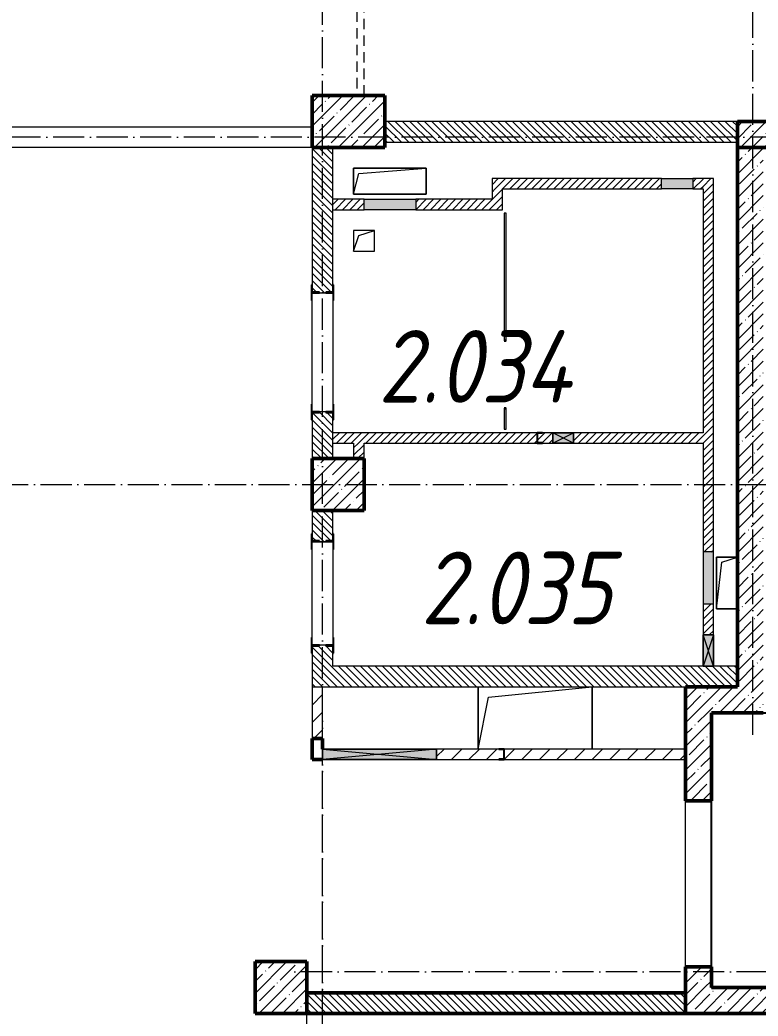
# Model space of a CAD drawing. Header units: millimetres. Extents: x -12989 to 629078, y -109036 to 555275.
# Drawn here: x 606999 to 614118, y 137590 to 147195 of the extents above; entities that cross this region are included whole.
import ezdxf

# ---------------------------------------------------------------- set-up
doc = ezdxf.new("R2010")
doc.units = ezdxf.units.MM
doc.linetypes.add('200_ШТРИХ_ш1п0_6_', pattern=[160, 100, -60])
doc.linetypes.add('50_200_ШТРИХ_1Т_ш5_п1_п1_', pattern=[700, 500, -100, 0, -100])
for name, color, linetype, lineweight in [('A-DETL-____-OTLN-3', 7, '200_ШТРИХ_ш1п0_6_', 9), ('A-DETL-GENF-OTLN', 7, 'Continuous', 9), ('A-DOOR-OPNG-MCUT', 7, 'Continuous', 35), ('A-FLOR-____-OTLN', 7, 'Continuous', 9), ('A-GENM-____-MCUT', 7, 'Continuous', 25), ('A-GENM-____-OTLN', 7, 'Continuous', 9), ('A-GENM-____-OTLN-1', 7, 'Continuous', 25), ('A-GLAZ-____-OTLN', 7, 'Continuous', 9), ('A-WALL-____-MCUT', 7, 'Continuous', 13), ('A-WALL-____-MCUT-1', 7, 'Continuous', 9), ('A-WALL-____-MCUT-2', 7, 'Continuous', 50), ('A-WALL-____-OTLN', 7, 'Continuous', 9), ('A-WALL-____-PATT-1', 7, 'Continuous', 9), ('A-WALL-FNSH-MCUT-1', 7, 'Continuous', 9), ('I-WALL-____-OTLN', 7, 'Continuous', 9), ('S-COLS-____-MCUT', 7, 'Continuous', 50), ('S-COLS-____-OTLN', 7, 'Continuous', 9), ('S-GRID-____-OTLN-1', 7, '50_200_ШТРИХ_1Т_ш5_п1_п1_', 9), ('Марки помещений', 7, 'Continuous', 9)]:
    doc.layers.add(name, color=color, linetype=linetype, lineweight=lineweight)
doc.layers.add('A-DOOR-____-OTLN-1', color=7, linetype='Continuous', lineweight=9, true_color=0xffffff)
doc.styles.add('ISOCPEUR_I_2', font='isocpeui.ttf', dxfattribs={"width": 0.85, "height": 2.3})
pattern_1 = [(135, (516567.8, 90784.41), (-35.35534, -35.35534), [])]
pattern_2 = [(45, (516567.8, 90784.41), (-35.35534, 35.35534), [])]
pattern_3 = [(45, (-92950, -47081.04), (-114.04925, 114.04925), []), (45, (-92835.95, -47081.04), (-114.04925, 114.04925), [201.613, -40.323, 3.353, -36.97])]
pattern_4 = [(45, (516567.8, 90784.41), (-84.85281, 84.85281), [])]
pattern_5 = [(45, (516567.8, 90784.41), (-114.04925, 114.04925), []), (45, (516681.85, 90784.41), (-114.04925, 114.04925), [201.612, -40.322, 3.353, -36.97])]

# ---------------------------------------------------------------- blocks, each defined once
blk = doc.blocks.new('BSC_Колонна _Прямоугольная - 500х700-V110-АР1_План отверстий 2 этажа в осях 1-64_Ю-ЯЯ')
at = {"layer": 'S-COLS-____-OTLN'}
h = blk.add_hatch(dxfattribs=at)
h.set_pattern_fill('FP_123', color=256, style=0, pattern_type=2)
h.set_pattern_definition([(315, (-55431.04, 93600), (114.04925, 114.04925), []), (315, (-55431.04, 93485.95), (114.04925, 114.04925), [201.613, -40.323, 3.353, -36.97])])
h.paths.add_polyline_path([(-250, 350), (-250, -350), (250, -350), (250, 350)], flags=0)
at = {"layer": 'S-COLS-____-MCUT'}
for p, q in [((250, 350), (-250, 350)), ((-250, 350), (-250, -350)), ((250, -350), (250, 350)), ((-250, -350), (250, -350))]:
    blk.add_line(p, q, dxfattribs=at)
blk = doc.blocks.new('BSC_Колонна _Прямоугольная - 500х500-V124-АР1_План отверстий 2 этажа в осях 1-64_Ю-ЯЯ')
at = {"layer": 'S-COLS-____-OTLN'}
h = blk.add_hatch(dxfattribs=at)
h.set_pattern_fill('FP_137', color=256, style=0, pattern_type=2)
h.set_pattern_definition(pattern_3)
h.paths.add_polyline_path([(-250, -250), (250, -250), (250, 250), (-250, 250)], flags=0)
at = {"layer": 'S-COLS-____-MCUT'}
for p, q in [((250, 250), (-250, 250)), ((-250, 250), (-250, -250)), ((250, -250), (250, 250)), ((-250, -250), (250, -250))]:
    blk.add_line(p, q, dxfattribs=at)
blk = doc.blocks.new('BSC_Колонна _Прямоугольная - 500х500-V147-АР1_План отверстий 2 этажа в осях 1-64_Ю-ЯЯ')
at = {"layer": 'S-COLS-____-OTLN'}
h = blk.add_hatch(dxfattribs=at)
h.set_pattern_fill('FP_160', color=256, style=0, pattern_type=2)
h.set_pattern_definition([(45, (-93500, -51931.04), (-114.04925, 114.04925), []), (45, (-93385.95, -51931.04), (-114.04925, 114.04925), [201.613, -40.323, 3.353, -36.97])])
h.paths.add_polyline_path([(-250, -250), (250, -250), (250, 250), (-250, 250)], flags=0)
at = {"layer": 'S-COLS-____-MCUT'}
for p, q in [((250, 250), (-250, 250)), ((-250, 250), (-250, -250)), ((250, -250), (250, 250)), ((-250, -250), (250, -250))]:
    blk.add_line(p, q, dxfattribs=at)
blk = doc.blocks.new('DOR_ДУ_распашная__1Ст_Прямоугольная_ШЕР - Вн_650х2100h_Кабинки С_у-19996353-АР1_План отверстий 2 этажа в осях 1-64_Ю-ЯЯ')
at = {"layer": 'A-DOOR-OPNG-MCUT'}
for p, q in [((-325, 10), (-325, -10)), ((325, -10), (325, 10))]:
    blk.add_line(p, q, dxfattribs=at)
blk = doc.blocks.new('154_Фахверк_СКБ_Швеллер - Тип_100_3960-28318856-АР1_План отверстий 2 этажа в осях 1-64_Ю-ЯЯ')
at = {"layer": 'A-GENM-____-MCUT'}
for p, q in [((175, 50), (125, 50)), ((125, 50), (125, -50)), ((128, 47), (175, 47)), ((128, -47), (128, 47)), ((175, 47), (175, 50)), ((125, -50), (175, -50)), ((175, -47), (128, -47)), ((175, -50), (175, -47))]:
    blk.add_line(p, q, dxfattribs=at)
blk = doc.blocks.new('154_Фахверк_СКБ_Швеллер - Тип_100_3960-28331862-АР1_План отверстий 2 этажа в осях 1-64_Ю-ЯЯ')
at = {"layer": 'A-GENM-____-MCUT'}
for p, q in [((175, 50), (125, 50)), ((125, 50), (125, -50)), ((128, 47), (175, 47)), ((128, -47), (128, 47)), ((175, 47), (175, 50)), ((125, -50), (175, -50)), ((175, -47), (128, -47)), ((175, -50), (175, -47))]:
    blk.add_line(p, q, dxfattribs=at)
blk = doc.blocks.new('154_Стойка_СКБ_Уголок - СМ-2180_200-28268025-АР1_План отверстий 2 этажа в осях 1-64_Ю-ЯЯ')
at = {"layer": 'A-GENM-____-MCUT'}
for p, q in [((125, 156), (125, 81)), ((200, 156), (125, 156)), ((131, 81), (131, 150)), ((131, 150), (200, 150)), ((200, 150), (200, 156)), ((125, 81), (131, 81)), ((131, 19), (125, 19)), ((125, 19), (125, -56)), ((131, -50), (131, 19)), ((125, -56), (200, -56)), ((200, -50), (131, -50)), ((200, -56), (200, -50))]:
    blk.add_line(p, q, dxfattribs=at)
blk = doc.blocks.new('Стойка_Влож_Полоса боковая - Полоса-28213942-АР1_План отверстий 2 этажа в осях 1-64_Ю-ЯЯ')
at = {"layer": 'A-GENM-____-OTLN'}
for p, q in [((-5, 60), (0, 60)), ((-5, -60), (-5, 60)), ((0, -60), (-5, -60))]:
    blk.add_line(p, q, dxfattribs=at)
blk = doc.blocks.new('Стойка_Влож_Уголок_Опорный - Уголок-28213941-АР1_План отверстий 2 этажа в осях 1-64_Ю-ЯЯ')
at = {"layer": 'A-GENM-____-OTLN'}
for p, q in [((-212, -6), (-212, 0)), ((0, 0), (0, -6)), ((-212, -75), (-212, -6)), ((-212, -6), (-206, -6)), ((-212, -75), (-206, -75)), ((-6, -6), (0, -6)), ((-6, -75), (0, -75)), ((0, -6), (0, -75))]:
    blk.add_line(p, q, dxfattribs=at)
blk = doc.blocks.new('AR_Отверстие Ниша - Лючок-32401671-АР1_План отверстий 2 этажа в осях 1-64_Ю-ЯЯ')
at = {"layer": 'A-GLAZ-____-OTLN'}
blk.add_hatch(color=256, dxfattribs=at).paths.add_polyline_path([(250, -50), (250, 50), (-250, 50), (-250, -50)], flags=0)
for p, q in [((250, 50), (-250, 50)), ((-250, 50), (-250, -50)), ((250, -50), (250, 50)), ((-250, -50), (250, -50))]:
    blk.add_line(p, q, dxfattribs=at)
blk = doc.blocks.new('AR_Отверстие Ниша - Лючок-32401647-АР1_План отверстий 2 этажа в осях 1-64_Ю-ЯЯ')
at = {"layer": 'A-GLAZ-____-OTLN'}
blk.add_hatch(color=256, dxfattribs=at).paths.add_polyline_path([(150, 50), (-150, 50), (-150, -50), (150, -50)], flags=0)
for p, q in [((-150, 50), (150, 50)), ((-150, -50), (-150, 50)), ((150, 50), (150, -50)), ((150, -50), (-150, -50))]:
    blk.add_line(p, q, dxfattribs=at)
blk = doc.blocks.new('AR_Отверстие Ниша - Лючок-32401869-АР1_План отверстий 2 этажа в осях 1-64_Ю-ЯЯ')
at = {"layer": 'A-GLAZ-____-OTLN'}
blk.add_hatch(color=256, dxfattribs=at).paths.add_polyline_path([(250, 50), (-250, 50), (-250, -50), (250, -50)], flags=0)
for p, q in [((-250, 50), (250, 50)), ((-250, -50), (-250, 50)), ((250, 50), (250, -50)), ((250, -50), (-250, -50))]:
    blk.add_line(p, q, dxfattribs=at)
blk = doc.blocks.new('AR_Отверстие прямоугольное _в плите_ - AR_Отверстие прямоугольное _в плите_-30459207-АР1_План отверстий 2 этажа в осях 1-64_Ю-ЯЯ')
at = {"layer": 'A-GENM-____-OTLN'}
for p, q in [((100, 100), (-100, 100)), ((-100, 100), (-100, -100)), ((-50, 50), (100, 100)), ((100, -100), (100, 100)), ((-100, -100), (-50, 50)), ((-100, -100), (100, -100))]:
    blk.add_line(p, q, dxfattribs=at)
blk = doc.blocks.new('AR_Отверстие прямоугольное _в плите_ - AR_Отверстие прямоугольное _в плите_-30229458-АР1_План отверстий 2 этажа в осях 1-64_Ю-ЯЯ')
at = {"layer": 'A-GENM-____-OTLN'}
for p, q in [((100, 250), (-100, 250)), ((-100, 250), (-100, -250)), ((-100, -250), (-50, 200)), ((-50, 200), (100, 250)), ((-100, -250), (100, -250))]:
    blk.add_line(p, q, dxfattribs=at)
blk = doc.blocks.new('AR_Отверстие прямоугольное _в плите_ - AR_Отверстие прямоугольное _в плите_-30459221-АР1_План отверстий 2 этажа в осях 1-64_Ю-ЯЯ')
at = {"layer": 'A-GENM-____-OTLN'}
for p, q in [((350, 125), (-350, 125)), ((-350, 125), (-350, -125)), ((-300, 75), (350, 125)), ((350, -125), (350, 125)), ((-350, -125), (-300, 75)), ((-350, -125), (350, -125))]:
    blk.add_line(p, q, dxfattribs=at)
blk = doc.blocks.new('AR_Отверстие прямоугольное _в плите_ - AR_Отверстие прямоугольное _в плите_-30552682-АР1_План отверстий 2 этажа в осях 1-64_Ю-ЯЯ')
at = {"layer": 'A-GENM-____-OTLN'}
for p, q in [((-550, 300), (-550, -300)), ((-450, 200), (550, 300)), ((550, -300), (550, 300)), ((-550, -300), (-450, 200))]:
    blk.add_line(p, q, dxfattribs=at)
blk = doc.blocks.new('AR_Отверстие прямоугольное _в стене__БезПР - AR_Отверстие прямоугольное _в стене__БезПР-36427953-АР1_План отверстий 2 этажа в осях 1-64_Ю-ЯЯ')
at = {"layer": 'A-GLAZ-____-OTLN'}
blk.add_hatch(color=256, dxfattribs=at).paths.add_polyline_path([(100, 50), (-100, 50), (-100, -50), (100, -50)], flags=0)
at = {"layer": 'A-DETL-GENF-OTLN'}
for p, q in [((-100, -50), (-100, 50)), ((-100, 50), (100, 50)), ((100, 50), (-100, -50)), ((-100, 50), (100, -50)), ((100, 50), (-100, 50)), ((-100, 50), (-100, -50)), ((100, 50), (100, -50)), ((100, -50), (100, 50)), ((100, -50), (-100, -50)), ((-100, -50), (100, -50))]:
    blk.add_line(p, q, dxfattribs=at)
blk = doc.blocks.new('AR_Отверстие прямоугольное _в стене__БезПР - AR_Отверстие прямоугольное _в стене__БезПР-36789536-АР1_План отверстий 2 этажа в осях 1-64_Ю-ЯЯ')
at = {"layer": 'A-GLAZ-____-OTLN'}
blk.add_hatch(color=256, dxfattribs=at).paths.add_polyline_path([(150, 50), (-150, 50), (-150, -50), (150, -50)], flags=0)
at = {"layer": 'A-DETL-GENF-OTLN'}
for p, q in [((-150, -50), (-150, 50)), ((-150, 50), (150, 50)), ((150, 50), (-150, -50)), ((-150, 50), (150, -50)), ((150, 50), (-150, 50)), ((-150, 50), (-150, -50)), ((150, 50), (150, -50)), ((150, -50), (150, 50)), ((150, -50), (-150, -50)), ((-150, -50), (150, -50))]:
    blk.add_line(p, q, dxfattribs=at)
blk = doc.blocks.new('BSC_Колонна _Прямоугольная1 - 200х100 _металл_-V206-АР1_План отверстий 2 этажа в осях 1-64_Ю-ЯЯ')
at = {"layer": 'S-COLS-____-MCUT'}
for p, q in [((0, 50), (-100, 50)), ((-100, 50), (-100, -50)), ((100, -50), (100, 50)), ((-100, -50), (100, -50))]:
    blk.add_line(p, q, dxfattribs=at)
blk = doc.blocks.new('AR_Отверстие прямоугольное _в стене_ - AR_Отверстие прямоугольное _в стене__ОВ-36943067-АР1_План отверстий 2 этажа в осях 1-64_Ю-ЯЯ')
at = {"layer": 'A-GLAZ-____-OTLN'}
blk.add_hatch(color=256, dxfattribs=at).paths.add_polyline_path([(550, -50), (550, 50), (-550, 50), (-550, -50)], flags=0)
at = {"layer": 'A-DETL-GENF-OTLN'}
for p, q in [((-550, -50), (-550, 50)), ((-550, 50), (550, 50)), ((550, 50), (-550, -50)), ((-550, 50), (550, -50)), ((550, 50), (-550, 50)), ((-550, 50), (-550, -50)), ((550, 50), (550, -50)), ((550, -50), (550, 50)), ((550, -50), (-550, -50)), ((-550, -50), (550, -50))]:
    blk.add_line(p, q, dxfattribs=at)
blk = doc.blocks.new('BSC_Колонна _Прямоугольная - 500х500-V128-АР1_План отверстий 2 этажа в осях 1-64_А-ГГ')
at = {"layer": 'S-COLS-____-OTLN'}
h = blk.add_hatch(dxfattribs=at)
h.set_pattern_fill('FP_158', color=256, style=0, pattern_type=2)
h.set_pattern_definition(pattern_3)
h.paths.add_polyline_path([(-250, -250), (250, -250), (250, 250), (-250, 250)], flags=0)
at = {"layer": 'S-COLS-____-MCUT'}
for p, q in [((250, 250), (-250, 250)), ((-250, 250), (-250, -250)), ((250, -250), (250, 250)), ((-250, -250), (250, -250))]:
    blk.add_line(p, q, dxfattribs=at)
blk = doc.blocks.new('3эт')
at = {"layer": 'S-GRID-____-OTLN-1', "color": 251, "ltscale": 0.6, "true_color": 0x636466}
for p, q in [((377120.7, -46882.4), (377120.7, 4029.4)), ((381270.7, -37346.8), (381270.7, 4029.4)), ((387845.1, -31582.4), (279101.9, -31582.4)), ((352977.2, -34932.4), (387845.1, -34932.4)), ((377120.7, -91346.1), (377120.7, -36982.5)), ((387715.1, -39632.4), (376792, -39632.4)), ((387715.1, -39632.4), (376792, -39632.4))]:
    blk.add_line(p, q, dxfattribs=at)

msp = doc.modelspace()

# ---------------------------------------------------------------- hatches: boundary and pattern name
at = {"layer": 'A-WALL-____-PATT-1'}
h = msp.add_hatch(dxfattribs=at)
h.set_pattern_fill('FP_6', color=256, style=0, pattern_type=2)
h.set_pattern_definition(pattern_1)
h.paths.add_polyline_path([(613917.7976, 146015.4504), (613917.7976, 146215.4504), (610517.7976, 146215.4504), (610517.7976, 146015.4504), (611997.6526, 146015.4504)], flags=0)
h = msp.add_hatch(dxfattribs=at)
h.set_pattern_fill('FP_13', color=256, style=0, pattern_type=2)
h.set_pattern_definition(pattern_5)
h.paths.add_polyline_path([(617317.7976, 145965.4504), (617317.7976, 146215.4504), (613917.7976, 146215.4504), (613917.7976, 145965.4504), (615532.6539, 145965.4504)], flags=0)
h = msp.add_hatch(dxfattribs=at)
h.set_pattern_fill('FP_6', color=256, style=0, pattern_type=2)
h.set_pattern_definition(pattern_1)
h.paths.add_polyline_path([(610017.7976, 142965.4504), (610017.7976, 143409.4504), (609948.7976, 143409.4504), (609948.7976, 143415.4504), (609886.7976, 143415.4504), (609886.7976, 143409.4504), (609817.7976, 143409.4504), (609817.7976, 142965.4504)], flags=0)
h.paths.add_polyline_path([(609948.7976, 144565.4504), (609948.7976, 144571.4504), (610017.7976, 144571.4504), (610017.7976, 145965.4504), (609817.7976, 145965.4504), (609817.7976, 144571.4504), (609886.7976, 144571.4504), (609886.7976, 144565.4504)], flags=0)
h = msp.add_hatch(dxfattribs=at)
h.set_pattern_fill('FP_13', color=256, style=0, pattern_type=2)
h.set_pattern_definition(pattern_5)
h.paths.add_polyline_path([(614167.7976, 140765.4504), (614167.7976, 145965.4504), (613917.7976, 145965.4504), (613917.7976, 140765.4504)], flags=0)
h = msp.add_hatch(dxfattribs=at)
h.set_pattern_fill('FP_5', color=256, style=0, pattern_type=2)
h.set_pattern_definition(pattern_2)
h.paths.add_polyline_path([(613487.7976, 145565.4504), (613587.7976, 145565.4504), (613587.7976, 145665.4504), (613487.7976, 145665.4504), (613487.7976, 145660.2825)], flags=0)
h.paths.add_polyline_path([(611652.7976, 145565.4504), (613187.7976, 145565.4504), (613187.7976, 145665.4504), (611552.7976, 145665.4504), (611552.7976, 145565.4504)], flags=0)
h = msp.add_hatch(dxfattribs=at)
h.set_pattern_fill('FP_5', color=256, style=0, pattern_type=2)
h.set_pattern_definition(pattern_2)
h.paths.add_polyline_path([(613674.4643, 141265.4504), (613687.7976, 141265.4504), (613687.7976, 141565.4504), (613587.7976, 141565.4504), (613587.7976, 141265.4504), (613673.8441, 141265.4504)], flags=0)
h.paths.add_polyline_path([(613587.7976, 142065.4504), (613687.7976, 142065.4504), (613687.7976, 145665.4504), (613587.7976, 145665.4504), (613587.7976, 143115.4504)], flags=0)
h = msp.add_hatch(dxfattribs=at)
h.set_pattern_fill('FP_5', color=256, style=0, pattern_type=2)
h.set_pattern_definition(pattern_2)
h.paths.add_polyline_path([(611652.7976, 145365.4504), (611652.7976, 145565.4504), (611552.7976, 145565.4504), (611552.7976, 145365.4504)], flags=0)
h = msp.add_hatch(dxfattribs=at)
h.set_pattern_fill('FP_5', color=256, style=0, pattern_type=2)
h.set_pattern_definition(pattern_2)
h.paths.add_polyline_path([(610317.7976, 145365.4504), (610317.7976, 145465.4504), (610017.7976, 145465.4504), (610017.7976, 145365.4504)], flags=0)
h.paths.add_polyline_path([(611552.7976, 145365.4504), (611552.7976, 145465.4504), (610817.7976, 145465.4504), (610817.7976, 145365.4504)], flags=0)
h = msp.add_hatch(dxfattribs=at)
h.set_pattern_fill('FP_5', color=256, style=0, pattern_type=2)
h.set_pattern_definition(pattern_2)
h.paths.add_polyline_path([(612337.7976, 143115.4504), (613587.7976, 143115.4504), (613587.7976, 143215.4504), (612337.7976, 143215.4504), (612337.7976, 143177.2241)], flags=0)
h.paths.add_polyline_path([(610217.7976, 143115.4504), (611987.7976, 143115.4504), (611987.7976, 143215.4504), (610017.7976, 143215.4504), (610017.7976, 143115.4504)], flags=0)
h.paths.add_polyline_path([(612137.7976, 143115.4504), (612137.7976, 143215.4504), (612037.7976, 143215.4504), (612037.7976, 143212.4504), (611990.7976, 143212.4504), (611990.7976, 143118.4504), (612037.7976, 143118.4504), (612037.7976, 143115.4504)], flags=0)
h = msp.add_hatch(dxfattribs=at)
h.set_pattern_fill('FP_5', color=256, style=0, pattern_type=2)
h.set_pattern_definition(pattern_2)
h.paths.add_polyline_path([(610217.7976, 142965.4504), (610317.7976, 142965.4504), (610317.7976, 143115.4504), (610217.7976, 143115.4504)], flags=0)
h = msp.add_hatch(dxfattribs=at)
h.set_pattern_fill('FP_6', color=256, style=0, pattern_type=2)
h.set_pattern_definition(pattern_1)
h.paths.add_polyline_path([(610017.7976, 140765.4504), (610017.7976, 141159.4504), (609948.7976, 141159.4504), (609948.7976, 141165.4504), (609886.7976, 141165.4504), (609886.7976, 141159.4504), (609817.7976, 141159.4504), (609817.7976, 140765.4504)], flags=0)
h.paths.add_polyline_path([(609886.7976, 142165.4504), (609948.7976, 142165.4504), (609948.7976, 142171.4504), (610017.7976, 142171.4504), (610017.7976, 142465.4504), (609817.7976, 142465.4504), (609817.7976, 142171.4504), (609886.7976, 142171.4504)], flags=0)
h = msp.add_hatch(dxfattribs=at)
h.set_pattern_fill('FP_6', color=256, style=0, pattern_type=2)
h.set_pattern_definition(pattern_1)
h.paths.add_polyline_path([(611997.6526, 140765.4504), (613917.7976, 140765.4504), (613917.7976, 140965.4504), (610017.7976, 140965.4504), (610017.7976, 140765.4504)], flags=0)
h = msp.add_hatch(dxfattribs=at)
h.set_pattern_fill('FP_4', color=256, style=0, pattern_type=2)
h.set_pattern_definition(pattern_4)
h.paths.add_polyline_path([(609817.7976, 140265.4504), (609917.7976, 140265.4504), (609917.7976, 140765.4504), (609817.7976, 140765.4504)], flags=0)
h = msp.add_hatch(dxfattribs=at)
h.set_pattern_fill('FP_13', color=256, style=0, pattern_type=2)
h.set_pattern_definition(pattern_5)
h.paths.add_polyline_path([(614167.7976, 140515.4504), (614167.7976, 140765.4504), (613417.7976, 140765.4504), (613417.7976, 140515.4504), (613667.7976, 140515.4504)], flags=0)
h = msp.add_hatch(dxfattribs=at)
h.set_pattern_fill('FP_13', color=256, style=0, pattern_type=2)
h.set_pattern_definition(pattern_5)
h.paths.add_polyline_path([(613667.7976, 137865.4504), (613667.7976, 138065.4504), (613417.7976, 138065.4504), (613417.7976, 137865.4504)], flags=0)
h.paths.add_polyline_path([(613417.7976, 139665.4504), (613667.7976, 139665.4504), (613667.7976, 140515.4504), (613417.7976, 140515.4504)], flags=0)
h = msp.add_hatch(dxfattribs=at)
h.set_pattern_fill('FP_4', color=256, style=0, pattern_type=2)
h.set_pattern_definition(pattern_4)
h.paths.add_polyline_path([(613417.7976, 140065.4504), (613417.7976, 140165.4504), (611667.7976, 140165.4504), (611667.7976, 140065.4504), (611997.6526, 140065.4504)], flags=0)
h.paths.add_polyline_path([(611617.7976, 140065.4504), (611617.7976, 140068.4504), (611664.7976, 140068.4504), (611664.7976, 140162.4504), (611617.7976, 140162.4504), (611617.7976, 140165.4504), (611017.7976, 140165.4504), (611017.7976, 140065.4504)], flags=0)
h = msp.add_hatch(dxfattribs=at)
h.set_pattern_fill('FP_13', color=256, style=0, pattern_type=2)
h.set_pattern_definition(pattern_5)
h.paths.add_polyline_path([(617817.7976, 137615.4504), (617817.7976, 137865.4504), (613417.7976, 137865.4504), (613417.7976, 137615.4504), (617300.1546, 137615.4504)], flags=0)
h = msp.add_hatch(dxfattribs=at)
h.set_pattern_fill('FP_25', color=256, style=0, pattern_type=2)
h.set_pattern_definition(pattern_5)
h.paths.add_polyline_path([(617817.7976, 137615.4504), (617817.7976, 137865.4504), (613417.7976, 137865.4504), (613417.7976, 137615.4504), (617299.5724, 137615.4504)], flags=0)
h = msp.add_hatch(dxfattribs=at)
h.set_pattern_fill('FP_6', color=256, style=0, pattern_type=2)
h.set_pattern_definition(pattern_1)
h.paths.add_polyline_path([(613417.7976, 137615.4504), (613417.7976, 137815.4504), (609767.7976, 137815.4504), (609767.7976, 137615.4504), (611997.6526, 137615.4504)], flags=0)
h = msp.add_hatch(dxfattribs=at)
h.set_pattern_fill('FP_6', color=256, style=0, pattern_type=2)
h.set_pattern_definition(pattern_1)
h.paths.add_polyline_path([(613417.7976, 137615.4504), (613417.7976, 137815.4504), (609767.7976, 137815.4504), (609767.7976, 137615.4504), (611997.1796, 137615.4504)], flags=0)

# ---------------------------------------------------------------- linework, layer by layer
msp.add_lwpolyline([(613667.7976, 140515.4504), (617567.7976, 140515.4504), (617567.7976, 137865.4504), (613667.7976, 137865.4504)], close=True)
at = {"layer": 'A-DETL-____-OTLN-3'}
for p, q in [((610247.7976, 151915.4504), (610247.7976, 146465.4504)), ((610317.7976, 146465.4504), (610317.7976, 151915.4504))]:
    msp.add_line(p, q, dxfattribs=at)
at = {"layer": 'A-FLOR-____-OTLN'}
for p, q in [((610217.7976, 145765.4504), (610917.7976, 145765.4504)), ((610217.7976, 145515.4504), (610217.7976, 145765.4504)), ((610917.7976, 145765.4504), (610917.7976, 145515.4504)), ((610917.7976, 145515.4504), (610217.7976, 145515.4504)), ((613717.7976, 142015.4504), (613917.7976, 142015.4504)), ((613717.7976, 141515.4504), (613717.7976, 142015.4504)), ((613917.7976, 141515.4504), (613717.7976, 141515.4504)), ((611417.7976, 140165.4504), (611417.7976, 140765.4504)), ((612517.7976, 140765.4504), (612517.7976, 140165.4504)), ((609767.7976, 134265.4504), (609767.7976, 137615.4504)), ((609767.7976, 134265.4504), (609767.7976, 137615.4504))]:
    msp.add_line(p, q, dxfattribs=at)
at = {"layer": 'A-WALL-____-MCUT'}
for p, q in [((613917.7976, 146215.4504), (610517.7976, 146215.4504)), ((610517.7976, 146015.4504), (613917.7976, 146015.4504)), ((609817.7976, 145965.4504), (609817.7976, 144640.4504)), ((610017.7976, 144640.4504), (610017.7976, 145965.4504)), ((609886.7976, 144565.4504), (609948.7976, 144565.4504)), ((609948.7976, 143415.4504), (609886.7976, 143415.4504)), ((609817.7976, 143340.4504), (609817.7976, 142965.4504)), ((610017.7976, 142965.4504), (610017.7976, 143340.4504)), ((609817.7976, 142465.4504), (609817.7976, 142240.4504)), ((610017.7976, 142240.4504), (610017.7976, 142465.4504)), ((609886.7976, 142165.4504), (609948.7976, 142165.4504)), ((609948.7976, 141165.4504), (609886.7976, 141165.4504)), ((609817.7976, 141090.4504), (609817.7976, 140765.4504)), ((610017.7976, 140965.4504), (610017.7976, 141090.4504)), ((613587.7976, 140965.4504), (610017.7976, 140965.4504)), ((613917.7976, 140965.4504), (613687.7976, 140965.4504)), ((609817.7976, 140765.4504), (613417.7976, 140765.4504)), ((613417.7976, 137815.4504), (609767.7976, 137815.4504)), ((609767.7976, 137615.4504), (613417.7976, 137615.4504))]:
    msp.add_line(p, q, dxfattribs=at)
at = {"layer": 'A-WALL-____-MCUT-1'}
for p, q in [((613417.7976, 138065.4504), (613417.7976, 137615.4504)), ((617817.7976, 137865.4504), (613667.7976, 137865.4504)), ((613417.7976, 137615.4504), (617817.7976, 137615.4504))]:
    msp.add_line(p, q, dxfattribs=at)
at = {"layer": 'A-WALL-____-MCUT-2'}
for p, q in [((613917.7976, 146215.4504), (613917.7976, 140765.4504)), ((617317.7976, 146215.4504), (613917.7976, 146215.4504)), ((613917.7976, 145965.4504), (617317.7976, 145965.4504)), ((613417.7976, 140765.4504), (613417.7976, 139665.4504)), ((613917.7976, 140765.4504), (613417.7976, 140765.4504)), ((613667.7976, 139665.4504), (613667.7976, 140515.4504)), ((613667.7976, 140515.4504), (614167.7976, 140515.4504)), ((613417.7976, 139665.4504), (613667.7976, 139665.4504)), ((613667.7976, 138065.4504), (613417.7976, 138065.4504)), ((613417.7976, 138065.4504), (613417.7976, 137615.4504)), ((613667.7976, 137865.4504), (613667.7976, 138065.4504)), ((617817.7976, 137865.4504), (613667.7976, 137865.4504)), ((613417.7976, 137815.4504), (609767.7976, 137815.4504)), ((609767.7976, 137615.4504), (613417.7976, 137615.4504)), ((613417.7976, 137615.4504), (617817.7976, 137615.4504))]:
    msp.add_line(p, q, dxfattribs=at)
at = {"layer": 'A-WALL-____-OTLN'}
for p, q in [((613417.7976, 138065.4504), (613417.7976, 139665.4504)), ((613667.7976, 139665.4504), (613667.7976, 138065.4504))]:
    msp.add_line(p, q, dxfattribs=at)
at = {"layer": 'A-WALL-FNSH-MCUT-1'}
for p, q in [((613187.7976, 145665.4504), (611552.7976, 145665.4504)), ((611552.7976, 145665.4504), (611552.7976, 145465.4504)), ((613687.7976, 145665.4504), (613487.7976, 145665.4504)), ((613687.7976, 142065.4504), (613687.7976, 145665.4504)), ((611652.7976, 145565.4504), (613187.7976, 145565.4504)), ((611652.7976, 145365.4504), (611652.7976, 145565.4504)), ((613487.7976, 145565.4504), (613587.7976, 145565.4504)), ((613587.7976, 145565.4504), (613587.7976, 143215.4504)), ((610317.7976, 145465.4504), (610017.7976, 145465.4504)), ((611552.7976, 145465.4504), (610817.7976, 145465.4504)), ((610017.7976, 145365.4504), (610317.7976, 145365.4504)), ((610817.7976, 145365.4504), (611652.7976, 145365.4504)), ((611667.7976, 145330.4504), (611667.7976, 144100.4504)), ((611687.7976, 145330.4504), (611667.7976, 145330.4504)), ((611687.7976, 144100.4504), (611687.7976, 145330.4504)), ((611667.7976, 143450.4504), (611667.7976, 143250.4504)), ((611687.7976, 143250.4504), (611687.7976, 143450.4504)), ((611987.7976, 143215.4504), (610017.7976, 143215.4504)), ((611667.7976, 143250.4504), (611687.7976, 143250.4504)), ((612137.7976, 143215.4504), (612037.7976, 143215.4504)), ((613587.7976, 143215.4504), (612337.7976, 143215.4504)), ((610017.7976, 143115.4504), (610217.7976, 143115.4504)), ((610217.7976, 143115.4504), (610217.7976, 142965.4504)), ((610317.7976, 143115.4504), (611987.7976, 143115.4504)), ((610317.7976, 142965.4504), (610317.7976, 143115.4504)), ((612037.7976, 143115.4504), (612137.7976, 143115.4504)), ((612337.7976, 143115.4504), (613587.7976, 143115.4504)), ((613587.7976, 143115.4504), (613587.7976, 142065.4504)), ((613587.7976, 141565.4504), (613587.7976, 141265.4504)), ((613687.7976, 141265.4504), (613687.7976, 141565.4504)), ((609817.7976, 140765.4504), (609817.7976, 140265.4504)), ((609917.7976, 140265.4504), (609917.7976, 140765.4504)), ((611617.7976, 140165.4504), (611017.7976, 140165.4504)), ((613417.7976, 140165.4504), (611667.7976, 140165.4504)), ((613417.7976, 140065.4504), (613417.7976, 140165.4504)), ((611017.7976, 140065.4504), (611617.7976, 140065.4504)), ((611667.7976, 140065.4504), (613417.7976, 140065.4504))]:
    msp.add_line(p, q, dxfattribs=at)
at = {"layer": 'I-WALL-____-OTLN'}
for p, q in [((605817.7976, 146165.4504), (609817.7976, 146165.4504)), ((609817.7976, 145965.4504), (605817.7976, 145965.4504)), ((609817.7976, 143415.4504), (609817.7976, 144565.4504)), ((610017.7976, 144565.4504), (610017.7976, 143415.4504)), ((609817.7976, 141165.4504), (609817.7976, 142165.4504)), ((610017.7976, 142165.4504), (610017.7976, 141165.4504))]:
    msp.add_line(p, q, dxfattribs=at)

# ---------------------------------------------------------------- block references
msp.add_blockref('3эт', (232797.0902, 177647.8646))
at = {"layer": 'A-DOOR-____-OTLN-1', "rotation": 90}
msp.add_blockref('DOR_ДУ_распашная__1Ст_Прямоугольная_ШЕР - Вн_650х2100h_Кабинки С_у-19996353-АР1_План отверстий 2 этажа в осях 1-64_Ю-ЯЯ', (611677.7976, 143775.4504), dxfattribs=at)
at = {"layer": 'A-GENM-____-OTLN'}
for name, p in [('AR_Отверстие прямоугольное _в плите_ - AR_Отверстие прямоугольное _в плите_-30459221-АР1_План отверстий 2 этажа в осях 1-64_Ю-ЯЯ', (610567.7976, 145640.4504)), ('AR_Отверстие прямоугольное _в плите_ - AR_Отверстие прямоугольное _в плите_-30459207-АР1_План отверстий 2 этажа в осях 1-64_Ю-ЯЯ', (610317.7976, 145065.4504)), ('Стойка_Влож_Уголок_Опорный - Уголок-28213941-АР1_План отверстий 2 этажа в осях 1-64_Ю-ЯЯ', (610023.7976, 144565.4504)), ('Стойка_Влож_Уголок_Опорный - Уголок-28213941-АР1_План отверстий 2 этажа в осях 1-64_Ю-ЯЯ', (610023.7976, 142165.4504)), ('AR_Отверстие прямоугольное _в плите_ - AR_Отверстие прямоугольное _в плите_-30229458-АР1_План отверстий 2 этажа в осях 1-64_Ю-ЯЯ', (613817.7976, 141765.4504)), ('AR_Отверстие прямоугольное _в плите_ - AR_Отверстие прямоугольное _в плите_-30552682-АР1_План отверстий 2 этажа в осях 1-64_Ю-ЯЯ', (611967.7976, 140465.4504))]:
    msp.add_blockref(name, p, dxfattribs=at)
for name, p, rotation in [('Стойка_Влож_Полоса боковая - Полоса-28213942-АР1_План отверстий 2 этажа в осях 1-64_Ю-ЯЯ', (609917.7976, 144565.4504), 89.99999999999991), ('Стойка_Влож_Уголок_Опорный - Уголок-28213941-АР1_План отверстий 2 этажа в осях 1-64_Ю-ЯЯ', (609811.7976, 143415.4504), 180), ('Стойка_Влож_Полоса боковая - Полоса-28213942-АР1_План отверстий 2 этажа в осях 1-64_Ю-ЯЯ', (609917.7976, 143415.4504), 269.9999999999999), ('Стойка_Влож_Полоса боковая - Полоса-28213942-АР1_План отверстий 2 этажа в осях 1-64_Ю-ЯЯ', (609917.7976, 142165.4504), 89.99999999999991), ('Стойка_Влож_Уголок_Опорный - Уголок-28213941-АР1_План отверстий 2 этажа в осях 1-64_Ю-ЯЯ', (609811.7976, 141165.4504), 180)]:
    msp.add_blockref(name, p, dxfattribs=dict(at, rotation=rotation))
at = {"layer": 'A-GENM-____-OTLN-1'}
for name, p, rotation in [('154_Стойка_СКБ_Уголок - СМ-2180_200-28268025-АР1_План отверстий 2 этажа в осях 1-64_Ю-ЯЯ', (609967.7976, 144440.4504), 89.9999999999999), ('154_Стойка_СКБ_Уголок - СМ-2180_200-28268025-АР1_План отверстий 2 этажа в осях 1-64_Ю-ЯЯ', (609867.7976, 143540.4504), 269.9999999999999), ('154_Стойка_СКБ_Уголок - СМ-2180_200-28268025-АР1_План отверстий 2 этажа в осях 1-64_Ю-ЯЯ', (609967.7976, 142040.4504), 89.9999999999999), ('154_Стойка_СКБ_Уголок - СМ-2180_200-28268025-АР1_План отверстий 2 этажа в осях 1-64_Ю-ЯЯ', (609867.7976, 141290.4504), 269.9999999999999), ('154_Фахверк_СКБ_Швеллер - Тип_100_3960-28318856-АР1_План отверстий 2 этажа в осях 1-64_Ю-ЯЯ', (611792.7976, 140115.4504), 180)]:
    msp.add_blockref(name, p, dxfattribs=dict(at, rotation=rotation))
msp.add_blockref('154_Фахверк_СКБ_Швеллер - Тип_100_3960-28331862-АР1_План отверстий 2 этажа в осях 1-64_Ю-ЯЯ', (611862.7976, 143165.4504), dxfattribs=at)
at = {"layer": 'A-GLAZ-____-OTLN'}
for name, p, rotation in [('AR_Отверстие Ниша - Лючок-32401647-АР1_План отверстий 2 этажа в осях 1-64_Ю-ЯЯ', (613337.7976, 145615.4504), 180), ('AR_Отверстие Ниша - Лючок-32401869-АР1_План отверстий 2 этажа в осях 1-64_Ю-ЯЯ', (610567.7976, 145415.4504), 180), ('AR_Отверстие прямоугольное _в стене__БезПР - AR_Отверстие прямоугольное _в стене__БезПР-36427953-АР1_План отверстий 2 этажа в осях 1-64_Ю-ЯЯ', (612237.7976, 143165.4504), 180), ('AR_Отверстие Ниша - Лючок-32401671-АР1_План отверстий 2 этажа в осях 1-64_Ю-ЯЯ', (613637.7976, 141815.4504), 270), ('AR_Отверстие прямоугольное _в стене__БезПР - AR_Отверстие прямоугольное _в стене__БезПР-36789536-АР1_План отверстий 2 этажа в осях 1-64_Ю-ЯЯ', (613637.7976, 141115.4504), 270)]:
    msp.add_blockref(name, p, dxfattribs=dict(at, rotation=rotation))
msp.add_blockref('AR_Отверстие прямоугольное _в стене_ - AR_Отверстие прямоугольное _в стене__ОВ-36943067-АР1_План отверстий 2 этажа в осях 1-64_Ю-ЯЯ', (610467.7976, 140115.4504), dxfattribs=at)
at = {"layer": 'S-COLS-____-OTLN'}
for name, p, rotation in [('BSC_Колонна _Прямоугольная - 500х700-V110-АР1_План отверстий 2 этажа в осях 1-64_Ю-ЯЯ', (610167.7976, 146215.4504), 89.9999999999999), ('BSC_Колонна _Прямоугольная1 - 200х100 _металл_-V206-АР1_План отверстий 2 этажа в осях 1-64_Ю-ЯЯ', (609867.7976, 140165.4504), 270.0000000000001)]:
    msp.add_blockref(name, p, dxfattribs=dict(at, rotation=rotation))
for name, p in [('BSC_Колонна _Прямоугольная - 500х500-V147-АР1_План отверстий 2 этажа в осях 1-64_Ю-ЯЯ', (610067.7976, 142715.4504)), ('BSC_Колонна _Прямоугольная - 500х500-V124-АР1_План отверстий 2 этажа в осях 1-64_Ю-ЯЯ', (609517.7976, 137865.4504)), ('BSC_Колонна _Прямоугольная - 500х500-V128-АР1_План отверстий 2 этажа в осях 1-64_А-ГГ', (609517.7976, 137865.4504))]:
    msp.add_blockref(name, p, dxfattribs=at)

# ---------------------------------------------------------------- texts
at = {"layer": 'Марки помещений', "char_height": 700, "attachment_point": 1, "style": 'ISOCPEUR_I_2'}
for s, insert, width in [('2.034', (610454.8577, 144204.6394), 817.72125), ('2.035', (610865.8784, 142068.5519), 785.65375)]:
    msp.add_mtext(s, dxfattribs=dict(at, insert=insert, width=width))

doc.saveas('drawing.dxf')
